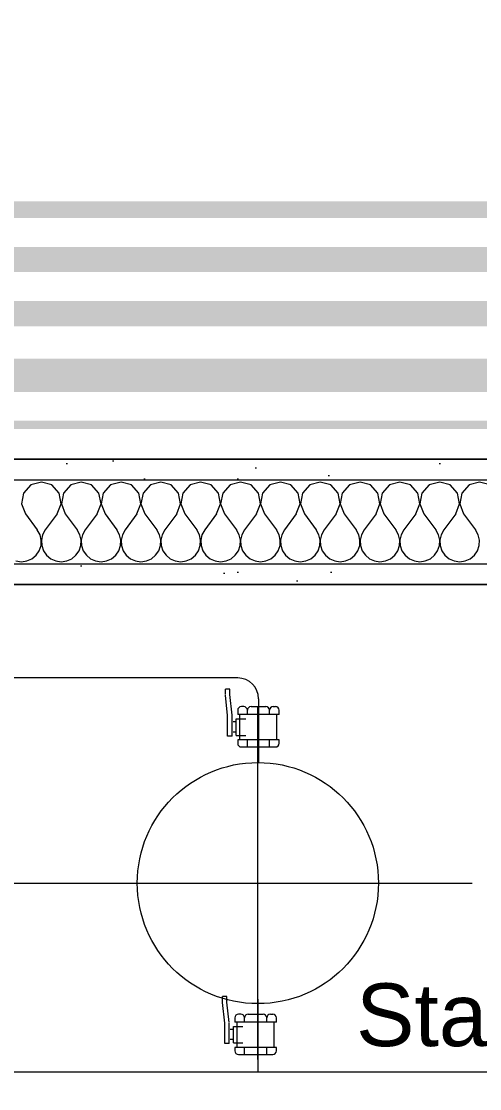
# Model space of a CAD drawing. Header units: millimetres. Extents: x 1322820 to 1391563, y 1051909 to 1098256.
# Drawn here: x 1352283 to 1352831, y 1082268 to 1083544 of the extents above; entities that cross this region are included whole.
import ezdxf

# ---------------------------------------------------------------- set-up
doc = ezdxf.new("R2010")
doc.units = ezdxf.units.MM
doc.header["$MEASUREMENT"] = 0
doc.linetypes.add('DUBLU_INTRERUPT', pattern=[1.093612, 0.529167, -0.211667, 0.141111, -0.211667])
doc.linetypes.add('R (2)', pattern=[10414, 5080, -2540, 254, -2540])
doc.layers.get('0').update_dxf_attribs({"true_color": 0x787878})
doc.layers.add('Circuite', color=7, linetype='Continuous', lineweight=25)
doc.layers.add('SANITARE_Pen_No__1', color=7, linetype='Continuous', lineweight=13)
for name, color, linetype in [('circuite iluminat vitali', 1, 'Continuous'), ('circuite prize normal', 7, 'Continuous'), ('circuite prize vitali', 1, 'Continuous')]:
    doc.layers.add(name, color=color, linetype=linetype)
for name, color, linetype, lineweight, true_color in [('instalatii - echipamente_Pen_No__1', 7, 'Continuous', 13, 0x787878), ('New_ARCHICAD Doors_Pen_No__1', 7, 'Continuous', 13, 0x787878), ('New_ARCHICAD Doors_Pen_No__21', 7, 'Continuous', 20, 0x787878), ('New_arhitectura - pereti de compartimentare_Pen_No__1', 7, 'Continuous', 13, 0x787878), ('New_arhitectura - pereti de compartimentare_Pen_No__21', 7, 'Continuous', 20, 0x787878), ('New_arhitectura - suprafete DTAC_Pen_No__14', 7, 'Continuous', 18, 0x787878)]:
    doc.layers.add(name, color=color, linetype=linetype, lineweight=lineweight, true_color=true_color)
for name, color, linetype, true_color in [('New_ARCHICAD Doors', 7, 'Continuous', 0x787878), ('New_arhitectura - pereti de compartimentare', 7, 'Continuous', 0x787878), ('New_rezistenta - pereti de rezistenta', 7, 'Continuous', 0x787878)]:
    doc.layers.add(name, color=color, linetype=linetype, true_color=true_color)
doc.styles.add('GENERATED_STYLE_1', font='arialbd.ttf')
doc.linetypes.add('1_2_ - 1_100  (2)', pattern='A,0,[1,A.39 PLAN MOBILARE - PLAN TERASA1.Shx,S=5.555556,R=0,X=0,Y=0],-700,0', length=700)
doc.linetypes.add('3_4_ - 1_100   (2)', pattern='A,0,[7,A.39 PLAN MOBILARE - PLAN TERASA1.Shx,S=5.555556,R=0,X=0,Y=0],-700,0', length=700)
pattern_1 = [(45, (1356235.236, 1079117.57), (-55.6847, 55.6847), [0, -52.5, 0, -78.75]), (110, (1356410.236, 1079117.57), (74.0008, 26.9341), [0, -38.5, 0, -66.5])]

# ---------------------------------------------------------------- blocks, each defined once
blk = doc.blocks.new('*X10', base_point=(1356235.2, 1078942.6))
at = {"layer": 'New_arhitectura - pereti de compartimentare_Pen_No__1', "color": 7, "linetype": 'Continuous', "lineweight": 13}
for p, q in [((1352306.7, 1082993.2), (1352294.1, 1082989.7)), ((1352319.2, 1082989.7), (1352306.7, 1082993.2)), ((1352354.3, 1082993.2), (1352341.8, 1082989.7)), ((1352366.8, 1082989.7), (1352354.3, 1082993.2)), ((1352401.9, 1082993.2), (1352389.4, 1082989.7)), ((1352414.4, 1082989.7), (1352401.9, 1082993.2)), ((1352449.5, 1082993.2), (1352437, 1082989.7)), ((1352462, 1082989.7), (1352449.5, 1082993.2)), ((1352497.1, 1082993.2), (1352484.6, 1082989.7)), ((1352509.7, 1082989.7), (1352497.1, 1082993.2)), ((1352544.8, 1082993.2), (1352532.2, 1082989.7)), ((1352557.3, 1082989.7), (1352544.8, 1082993.2)), ((1352592.4, 1082993.2), (1352579.9, 1082989.7)), ((1352604.9, 1082989.7), (1352592.4, 1082993.2)), ((1352640, 1082993.2), (1352627.5, 1082989.7)), ((1352652.5, 1082989.7), (1352640, 1082993.2)), ((1352687.6, 1082993.2), (1352675.1, 1082989.7)), ((1352700.1, 1082989.7), (1352687.6, 1082993.2)), ((1352735.2, 1082993.2), (1352722.7, 1082989.7)), ((1352747.8, 1082989.7), (1352735.2, 1082993.2)), ((1352782.9, 1082993.2), (1352770.3, 1082989.7)), ((1352795.4, 1082989.7), (1352782.9, 1082993.2)), ((1352830.5, 1082993.2), (1352818, 1082989.7)), ((1352843, 1082989.7), (1352830.5, 1082993.2)), ((1352294.1, 1082989.7), (1352285.4, 1082980.1)), ((1352328, 1082980.1), (1352319.2, 1082989.7)), ((1352341.8, 1082989.7), (1352333, 1082980.1)), ((1352375.6, 1082980.1), (1352366.8, 1082989.7)), ((1352389.4, 1082989.7), (1352380.6, 1082980.1)), ((1352423.2, 1082980.1), (1352414.4, 1082989.7)), ((1352437, 1082989.7), (1352428.2, 1082980.1)), ((1352470.8, 1082980.1), (1352462, 1082989.7)), ((1352484.6, 1082989.7), (1352475.8, 1082980.1)), ((1352518.4, 1082980.1), (1352509.7, 1082989.7)), ((1352532.2, 1082989.7), (1352523.5, 1082980.1)), ((1352566.1, 1082980.1), (1352557.3, 1082989.7)), ((1352579.9, 1082989.7), (1352571.1, 1082980.1)), ((1352613.7, 1082980.1), (1352604.9, 1082989.7)), ((1352627.5, 1082989.7), (1352618.7, 1082980.1)), ((1352661.3, 1082980.1), (1352652.5, 1082989.7)), ((1352675.1, 1082989.7), (1352666.3, 1082980.1)), ((1352708.9, 1082980.1), (1352700.1, 1082989.7)), ((1352722.7, 1082989.7), (1352713.9, 1082980.1)), ((1352756.5, 1082980.1), (1352747.8, 1082989.7)), ((1352770.3, 1082989.7), (1352761.6, 1082980.1)), ((1352804.2, 1082980.1), (1352795.4, 1082989.7)), ((1352818, 1082989.7), (1352809.2, 1082980.1)), ((1352285.4, 1082980.1), (1352283, 1082967.3)), ((1352330.4, 1082967.3), (1352328, 1082980.1)), ((1352333, 1082980.1), (1352330.6, 1082967.3)), ((1352378, 1082967.3), (1352375.6, 1082980.1)), ((1352380.6, 1082980.1), (1352378.2, 1082967.3)), ((1352425.6, 1082967.3), (1352423.2, 1082980.1)), ((1352428.2, 1082980.1), (1352425.8, 1082967.3)), ((1352473.2, 1082967.3), (1352470.8, 1082980.1)), ((1352475.8, 1082980.1), (1352473.4, 1082967.3)), ((1352520.9, 1082967.3), (1352518.4, 1082980.1)), ((1352523.5, 1082980.1), (1352521, 1082967.3)), ((1352568.5, 1082967.3), (1352566.1, 1082980.1)), ((1352571.1, 1082980.1), (1352568.7, 1082967.3)), ((1352616.1, 1082967.3), (1352613.7, 1082980.1)), ((1352618.7, 1082980.1), (1352616.3, 1082967.3)), ((1352663.7, 1082967.3), (1352661.3, 1082980.1)), ((1352666.3, 1082980.1), (1352663.9, 1082967.3)), ((1352711.3, 1082967.3), (1352708.9, 1082980.1)), ((1352713.9, 1082980.1), (1352711.5, 1082967.3)), ((1352758.9, 1082967.3), (1352756.5, 1082980.1)), ((1352761.6, 1082980.1), (1352759.1, 1082967.3)), ((1352806.6, 1082967.3), (1352804.2, 1082980.1)), ((1352809.2, 1082980.1), (1352806.8, 1082967.3)), ((1352283, 1082967.3), (1352287.6, 1082955.1)), ((1352287.6, 1082955.1), (1352301.9, 1082936.1)), ((1352325.7, 1082955.1), (1352311.4, 1082936.1)), ((1352325.7, 1082955.1), (1352330.4, 1082967.3)), ((1352330.6, 1082967.3), (1352335.2, 1082955.1)), ((1352335.2, 1082955.1), (1352349.5, 1082936.1)), ((1352373.3, 1082955.1), (1352359, 1082936.1)), ((1352373.3, 1082955.1), (1352378, 1082967.3)), ((1352378.2, 1082967.3), (1352382.9, 1082955.1)), ((1352382.9, 1082955.1), (1352397.1, 1082936.1)), ((1352421, 1082955.1), (1352406.7, 1082936.1)), ((1352421, 1082955.1), (1352425.6, 1082967.3)), ((1352425.8, 1082967.3), (1352430.5, 1082955.1)), ((1352430.5, 1082955.1), (1352444.8, 1082936.1)), ((1352468.6, 1082955.1), (1352454.3, 1082936.1)), ((1352468.6, 1082955.1), (1352473.2, 1082967.3)), ((1352473.4, 1082967.3), (1352478.1, 1082955.1)), ((1352478.1, 1082955.1), (1352492.4, 1082936.1)), ((1352516.2, 1082955.1), (1352501.9, 1082936.1)), ((1352516.2, 1082955.1), (1352520.9, 1082967.3)), ((1352521, 1082967.3), (1352525.7, 1082955.1)), ((1352525.7, 1082955.1), (1352540, 1082936.1)), ((1352563.8, 1082955.1), (1352549.5, 1082936.1)), ((1352563.8, 1082955.1), (1352568.5, 1082967.3)), ((1352568.7, 1082967.3), (1352573.3, 1082955.1)), ((1352573.3, 1082955.1), (1352587.6, 1082936.1)), ((1352611.4, 1082955.1), (1352597.1, 1082936.1)), ((1352611.4, 1082955.1), (1352616.1, 1082967.3)), ((1352616.3, 1082967.3), (1352621, 1082955.1)), ((1352621, 1082955.1), (1352635.2, 1082936.1)), ((1352659, 1082955.1), (1352644.8, 1082936.1)), ((1352659, 1082955.1), (1352663.7, 1082967.3)), ((1352663.9, 1082967.3), (1352668.6, 1082955.1)), ((1352668.6, 1082955.1), (1352682.9, 1082936.1)), ((1352706.7, 1082955.1), (1352692.4, 1082936.1)), ((1352706.7, 1082955.1), (1352711.3, 1082967.3)), ((1352711.5, 1082967.3), (1352716.2, 1082955.1)), ((1352716.2, 1082955.1), (1352730.5, 1082936.1)), ((1352754.3, 1082955.1), (1352740, 1082936.1)), ((1352754.3, 1082955.1), (1352758.9, 1082967.3)), ((1352759.1, 1082967.3), (1352763.8, 1082955.1)), ((1352763.8, 1082955.1), (1352778.1, 1082936.1)), ((1352801.9, 1082955.1), (1352787.6, 1082936.1)), ((1352801.9, 1082955.1), (1352806.6, 1082967.3)), ((1352806.8, 1082967.3), (1352811.4, 1082955.1)), ((1352811.4, 1082955.1), (1352825.7, 1082936.1)), ((1352305.1, 1082930.3), (1352301.9, 1082936.1)), ((1352306.6, 1082923.9), (1352305.1, 1082930.3)), ((1352308.2, 1082930.3), (1352306.8, 1082923.9)), ((1352311.4, 1082936.1), (1352308.2, 1082930.3)), ((1352352.7, 1082930.3), (1352349.5, 1082936.1)), ((1352354.2, 1082923.9), (1352352.7, 1082930.3)), ((1352355.9, 1082930.3), (1352354.4, 1082923.9)), ((1352359, 1082936.1), (1352355.9, 1082930.3)), ((1352400.3, 1082930.3), (1352397.1, 1082936.1)), ((1352401.8, 1082923.9), (1352400.3, 1082930.3)), ((1352403.5, 1082930.3), (1352402, 1082923.9)), ((1352406.7, 1082936.1), (1352403.5, 1082930.3)), ((1352447.9, 1082930.3), (1352444.8, 1082936.1)), ((1352449.4, 1082923.9), (1352447.9, 1082930.3)), ((1352451.1, 1082930.3), (1352449.6, 1082923.9)), ((1352454.3, 1082936.1), (1352451.1, 1082930.3)), ((1352495.6, 1082930.3), (1352492.4, 1082936.1)), ((1352497, 1082923.9), (1352495.6, 1082930.3)), ((1352498.7, 1082930.3), (1352497.2, 1082923.9)), ((1352501.9, 1082936.1), (1352498.7, 1082930.3)), ((1352543.2, 1082930.3), (1352540, 1082936.1)), ((1352544.7, 1082923.9), (1352543.2, 1082930.3)), ((1352546.3, 1082930.3), (1352544.9, 1082923.9)), ((1352549.5, 1082936.1), (1352546.3, 1082930.3)), ((1352590.8, 1082930.3), (1352587.6, 1082936.1)), ((1352592.3, 1082923.9), (1352590.8, 1082930.3)), ((1352594, 1082930.3), (1352592.5, 1082923.9)), ((1352597.1, 1082936.1), (1352594, 1082930.3)), ((1352638.4, 1082930.3), (1352635.2, 1082936.1)), ((1352639.9, 1082923.9), (1352638.4, 1082930.3)), ((1352641.6, 1082930.3), (1352640.1, 1082923.9)), ((1352644.8, 1082936.1), (1352641.6, 1082930.3)), ((1352686, 1082930.3), (1352682.9, 1082936.1)), ((1352687.5, 1082923.9), (1352686, 1082930.3)), ((1352689.2, 1082930.3), (1352687.7, 1082923.9)), ((1352692.4, 1082936.1), (1352689.2, 1082930.3)), ((1352733.7, 1082930.3), (1352730.5, 1082936.1)), ((1352735.1, 1082923.9), (1352733.7, 1082930.3)), ((1352736.8, 1082930.3), (1352735.3, 1082923.9)), ((1352740, 1082936.1), (1352736.8, 1082930.3)), ((1352781.3, 1082930.3), (1352778.1, 1082936.1)), ((1352782.8, 1082923.9), (1352781.3, 1082930.3)), ((1352784.4, 1082930.3), (1352783, 1082923.9)), ((1352787.6, 1082936.1), (1352784.4, 1082930.3)), ((1352828.9, 1082930.3), (1352825.7, 1082936.1)), ((1352830.4, 1082923.9), (1352828.9, 1082930.3)), ((1352304.2, 1082911.1), (1352306.3, 1082917.4)), ((1352306.3, 1082917.4), (1352306.6, 1082923.9)), ((1352306.8, 1082923.9), (1352307.1, 1082917.4)), ((1352307.1, 1082917.4), (1352309.2, 1082911.1)), ((1352351.8, 1082911.1), (1352353.9, 1082917.4)), ((1352353.9, 1082917.4), (1352354.2, 1082923.9)), ((1352354.4, 1082923.9), (1352354.7, 1082917.4)), ((1352354.7, 1082917.4), (1352356.8, 1082911.1)), ((1352399.4, 1082911.1), (1352401.5, 1082917.4)), ((1352401.5, 1082917.4), (1352401.8, 1082923.9)), ((1352402, 1082923.9), (1352402.3, 1082917.4)), ((1352402.3, 1082917.4), (1352404.4, 1082911.1)), ((1352447, 1082911.1), (1352449.1, 1082917.4)), ((1352449.1, 1082917.4), (1352449.4, 1082923.9)), ((1352449.6, 1082923.9), (1352449.9, 1082917.4)), ((1352449.9, 1082917.4), (1352452, 1082911.1)), ((1352494.6, 1082911.1), (1352496.7, 1082917.4)), ((1352496.7, 1082917.4), (1352497, 1082923.9)), ((1352497.2, 1082923.9), (1352497.6, 1082917.4)), ((1352497.6, 1082917.4), (1352499.7, 1082911.1)), ((1352542.2, 1082911.1), (1352544.3, 1082917.4)), ((1352544.3, 1082917.4), (1352544.7, 1082923.9)), ((1352544.9, 1082923.9), (1352545.2, 1082917.4)), ((1352545.2, 1082917.4), (1352547.3, 1082911.1)), ((1352589.9, 1082911.1), (1352592, 1082917.4)), ((1352592, 1082917.4), (1352592.3, 1082923.9)), ((1352592.5, 1082923.9), (1352592.8, 1082917.4)), ((1352592.8, 1082917.4), (1352594.9, 1082911.1)), ((1352637.5, 1082911.1), (1352639.6, 1082917.4)), ((1352639.6, 1082917.4), (1352639.9, 1082923.9)), ((1352640.1, 1082923.9), (1352640.4, 1082917.4)), ((1352640.4, 1082917.4), (1352642.5, 1082911.1)), ((1352685.1, 1082911.1), (1352687.2, 1082917.4)), ((1352687.2, 1082917.4), (1352687.5, 1082923.9)), ((1352687.7, 1082923.9), (1352688, 1082917.4)), ((1352688, 1082917.4), (1352690.1, 1082911.1)), ((1352732.7, 1082911.1), (1352734.8, 1082917.4)), ((1352734.8, 1082917.4), (1352735.1, 1082923.9)), ((1352735.3, 1082923.9), (1352735.7, 1082917.4)), ((1352735.7, 1082917.4), (1352737.7, 1082911.1)), ((1352780.3, 1082911.1), (1352782.4, 1082917.4)), ((1352782.4, 1082917.4), (1352782.8, 1082923.9)), ((1352783, 1082923.9), (1352783.3, 1082917.4)), ((1352783.3, 1082917.4), (1352785.4, 1082911.1)), ((1352828, 1082911.1), (1352830.1, 1082917.4)), ((1352830.1, 1082917.4), (1352830.4, 1082923.9)), ((1352295.4, 1082901.5), (1352300.4, 1082905.7)), ((1352300.4, 1082905.7), (1352304.2, 1082911.1)), ((1352309.2, 1082911.1), (1352312.9, 1082905.7)), ((1352312.9, 1082905.7), (1352318, 1082901.5)), ((1352343, 1082901.5), (1352348, 1082905.7)), ((1352348, 1082905.7), (1352351.8, 1082911.1)), ((1352356.8, 1082911.1), (1352360.5, 1082905.7)), ((1352360.5, 1082905.7), (1352365.6, 1082901.5)), ((1352390.6, 1082901.5), (1352395.7, 1082905.7)), ((1352395.7, 1082905.7), (1352399.4, 1082911.1)), ((1352404.4, 1082911.1), (1352408.1, 1082905.7)), ((1352408.1, 1082905.7), (1352413.2, 1082901.5)), ((1352438.2, 1082901.5), (1352443.3, 1082905.7)), ((1352443.3, 1082905.7), (1352447, 1082911.1)), ((1352452, 1082911.1), (1352455.8, 1082905.7)), ((1352455.8, 1082905.7), (1352460.8, 1082901.5)), ((1352485.8, 1082901.5), (1352490.9, 1082905.7)), ((1352490.9, 1082905.7), (1352494.6, 1082911.1)), ((1352499.7, 1082911.1), (1352503.4, 1082905.7)), ((1352503.4, 1082905.7), (1352508.4, 1082901.5)), ((1352533.5, 1082901.5), (1352538.5, 1082905.7)), ((1352538.5, 1082905.7), (1352542.2, 1082911.1)), ((1352547.3, 1082911.1), (1352551, 1082905.7)), ((1352551, 1082905.7), (1352556.1, 1082901.5)), ((1352581.1, 1082901.5), (1352586.1, 1082905.7)), ((1352586.1, 1082905.7), (1352589.9, 1082911.1)), ((1352594.9, 1082911.1), (1352598.6, 1082905.7)), ((1352598.6, 1082905.7), (1352603.7, 1082901.5)), ((1352628.7, 1082901.5), (1352633.8, 1082905.7)), ((1352633.8, 1082905.7), (1352637.5, 1082911.1)), ((1352642.5, 1082911.1), (1352646.2, 1082905.7)), ((1352646.2, 1082905.7), (1352651.3, 1082901.5)), ((1352676.3, 1082901.5), (1352681.4, 1082905.7)), ((1352681.4, 1082905.7), (1352685.1, 1082911.1)), ((1352690.1, 1082911.1), (1352693.9, 1082905.7)), ((1352693.9, 1082905.7), (1352698.9, 1082901.5)), ((1352723.9, 1082901.5), (1352729, 1082905.7)), ((1352729, 1082905.7), (1352732.7, 1082911.1)), ((1352737.7, 1082911.1), (1352741.5, 1082905.7)), ((1352741.5, 1082905.7), (1352746.5, 1082901.5)), ((1352771.6, 1082901.5), (1352776.6, 1082905.7)), ((1352776.6, 1082905.7), (1352780.3, 1082911.1)), ((1352785.4, 1082911.1), (1352789.1, 1082905.7)), ((1352789.1, 1082905.7), (1352794.1, 1082901.5)), ((1352819.2, 1082901.5), (1352824.2, 1082905.7)), ((1352824.2, 1082905.7), (1352828, 1082911.1)), ((1352276.3, 1082898.9), (1352282.9, 1082898)), ((1352282.9, 1082898), (1352289.4, 1082898.9)), ((1352289.4, 1082898.9), (1352295.4, 1082901.5)), ((1352318, 1082901.5), (1352324, 1082898.9)), ((1352324, 1082898.9), (1352330.5, 1082898)), ((1352330.5, 1082898), (1352337, 1082898.9)), ((1352337, 1082898.9), (1352343, 1082901.5)), ((1352365.6, 1082901.5), (1352371.6, 1082898.9)), ((1352371.6, 1082898.9), (1352378.1, 1082898)), ((1352378.1, 1082898), (1352384.6, 1082898.9)), ((1352384.6, 1082898.9), (1352390.6, 1082901.5)), ((1352413.2, 1082901.5), (1352419.2, 1082898.9)), ((1352419.2, 1082898.9), (1352425.7, 1082898)), ((1352425.7, 1082898), (1352432.2, 1082898.9)), ((1352432.2, 1082898.9), (1352438.2, 1082901.5)), ((1352460.8, 1082901.5), (1352466.8, 1082898.9)), ((1352466.8, 1082898.9), (1352473.3, 1082898)), ((1352473.3, 1082898), (1352479.8, 1082898.9)), ((1352479.8, 1082898.9), (1352485.8, 1082901.5)), ((1352508.4, 1082901.5), (1352514.4, 1082898.9)), ((1352514.4, 1082898.9), (1352521, 1082898)), ((1352521, 1082898), (1352527.5, 1082898.9)), ((1352527.5, 1082898.9), (1352533.5, 1082901.5)), ((1352556.1, 1082901.5), (1352562.1, 1082898.9)), ((1352562.1, 1082898.9), (1352568.6, 1082898)), ((1352568.6, 1082898), (1352575.1, 1082898.9)), ((1352575.1, 1082898.9), (1352581.1, 1082901.5)), ((1352603.7, 1082901.5), (1352609.7, 1082898.9)), ((1352609.7, 1082898.9), (1352616.2, 1082898)), ((1352616.2, 1082898), (1352622.7, 1082898.9)), ((1352622.7, 1082898.9), (1352628.7, 1082901.5)), ((1352651.3, 1082901.5), (1352657.3, 1082898.9)), ((1352657.3, 1082898.9), (1352663.8, 1082898)), ((1352663.8, 1082898), (1352670.3, 1082898.9)), ((1352670.3, 1082898.9), (1352676.3, 1082901.5)), ((1352698.9, 1082901.5), (1352704.9, 1082898.9)), ((1352704.9, 1082898.9), (1352711.4, 1082898)), ((1352711.4, 1082898), (1352717.9, 1082898.9)), ((1352717.9, 1082898.9), (1352723.9, 1082901.5)), ((1352746.5, 1082901.5), (1352752.5, 1082898.9)), ((1352752.5, 1082898.9), (1352759, 1082898)), ((1352759, 1082898), (1352765.6, 1082898.9)), ((1352765.6, 1082898.9), (1352771.6, 1082901.5)), ((1352794.1, 1082901.5), (1352800.2, 1082898.9)), ((1352800.2, 1082898.9), (1352806.7, 1082898)), ((1352806.7, 1082898), (1352813.2, 1082898.9)), ((1352813.2, 1082898.9), (1352819.2, 1082901.5))]:
    blk.add_line(p, q, dxfattribs=at)
blk = doc.blocks.new('Wall_7_1', base_point=(1351678.5, 1083020.6))
at = {"layer": 'New_arhitectura - pereti de compartimentare', "linetype": 'Continuous', "lineweight": 0, "true_color": 0x000000}
h = blk.add_hatch(dxfattribs=at)
h.set_pattern_fill('RENDER__1__0001', color=18, style=0, pattern_type=2)
h.set_pattern_definition(pattern_1)
h.paths.add_polyline_path([(1351678.5, 1083020.6), (1351678.5, 1082995.6), (1354928.5, 1082995.6), (1354928.5, 1083020.6)])
h = blk.add_hatch(dxfattribs=at)
h.set_pattern_fill('RENDER__1__0001', color=18, style=0, pattern_type=2)
h.set_pattern_definition(pattern_1)
h.paths.add_polyline_path([(1354928.5, 1082895.6), (1351678.5, 1082895.6), (1351678.5, 1082870.6), (1354928.5, 1082870.6)])
at = {"layer": 'New_arhitectura - pereti de compartimentare_Pen_No__21', "color": 7, "linetype": 'Continuous', "lineweight": 20}
for p, q in [((1354928.5, 1082995.6), (1351678.5, 1082995.6)), ((1351678.5, 1082895.6), (1354928.5, 1082895.6))]:
    blk.add_line(p, q, dxfattribs=at)
at = {"layer": 'New_arhitectura - pereti de compartimentare_Pen_No__21', "color": 7, "linetype": 'Continuous', "lineweight": 20, "flags": 128}
for points in [[(1354928.5, 1083020.6), (1351678.5, 1083020.6)], [(1351678.5, 1082870.6), (1354928.5, 1082870.6)]]:
    blk.add_lwpolyline(points, dxfattribs=at)
at = {"layer": 'New_arhitectura - pereti de compartimentare', "color": 2, "lineweight": 13}
blk.add_blockref('*X10', (1356235.2, 1078942.6), dxfattribs=at)
blk = doc.blocks.new('Double Door 23_4')
at = {"layer": 'New_ARCHICAD Doors_Pen_No__1', "color": 7, "linetype": 'Continuous', "lineweight": 13}
for centre, radius, start, end in [((572, 0), 900, 90, 180), ((-572, 0), 244, 0, 90)]:
    blk.add_arc(centre, radius, start, end, dxfattribs=at)
at = {"layer": 'New_ARCHICAD Doors_Pen_No__21', "color": 7, "linetype": 'Continuous', "lineweight": 20}
for p, q in [((532, 0), (532, 900)), ((532, 900), (572, 900)), ((572, 900), (572, 0)), ((-572, 244), (-572, 0)), ((-532, 244), (-572, 244)), ((-532, 0), (-532, 244)), ((-587, 154), (-637, 154)), ((-637, 154), (-637, 135)), ((-587, 135), (-587, 154)), ((637, 154), (587, 154)), ((587, 154), (587, 135)), ((637, 135), (637, 154)), ((-637, 135), (-587, 135)), ((-600, 135), (-637, 135)), ((-600, 135), (-637, 135)), ((-575, 135), (-600, 135)), ((-600, 135), (-600, 0)), ((-600, 0), (-600, 135)), ((-600, 0), (-600, 135)), ((-575, 0), (-575, 135)), ((600, 135), (575, 135)), ((575, 135), (575, 0)), ((587, 135), (637, 135)), ((600, 0), (600, 135)), ((600, 0), (600, 135)), ((600, 0), (600, 135)), ((600, 135), (637, 135)), ((600, 135), (637, 135)), ((-600, 0), (-575, 0)), ((-572, 0), (-600, 0)), ((-600, 0), (-600, -115)), ((-600, -115), (-600, 0)), ((-600, -115), (-600, 0)), ((-572, -40), (-572, 0)), ((-572, 0), (-532, 0)), ((572, 0), (532, 0)), ((600, 0), (572, 0)), ((572, 0), (572, -40)), ((575, 0), (600, 0)), ((600, -115), (600, 0)), ((600, -115), (600, 0)), ((600, -115), (600, 0)), ((-560, -40), (-572, -40)), ((-560, -115), (-560, -40)), ((572, -40), (560, -40)), ((560, -40), (560, -115)), ((-587, -115), (-637, -115)), ((-637, -115), (-637, -134)), ((-600, -115), (-637, -115)), ((-600, -115), (-637, -115)), ((-600, -115), (-560, -115)), ((-587, -134), (-587, -115)), ((560, -115), (600, -115)), ((637, -115), (587, -115)), ((587, -115), (587, -134)), ((600, -115), (637, -115)), ((600, -115), (637, -115)), ((637, -134), (637, -115)), ((-637, -134), (-587, -134)), ((587, -134), (637, -134))]:
    blk.add_line(p, q, dxfattribs=at)
blk = doc.blocks.new('Wall_17_1', base_point=(1351428.5, 1078980.6))
at = {"layer": 'New_ARCHICAD Doors', "color": 7, "linetype": 'Continuous', "lineweight": 13, "xscale": -1, "zscale": 1000, "rotation": 270}
blk.add_blockref('Double Door 23_4', (1351543.5, 1084120.6), dxfattribs=at)
blk = doc.blocks.new('terasa')
at = {"layer": 'instalatii - echipamente_Pen_No__1', "linetype": '1_2_ - 1_100  (2)', "lineweight": 13}
for p, q in [((1352541.341, 1082759.113), (1352126.978, 1082759.113)), ((1352566.341, 1082734.113), (1352566.341, 1082657.959)), ((1352565.485, 1082375.357), (1352565.485, 1082288.5)), ((1352147.68, 1082288.5), (1352569.008, 1082288.5))]:
    blk.add_line(p, q, dxfattribs=at)
at = {"layer": 'instalatii - echipamente_Pen_No__1', "linetype": 'Continuous', "lineweight": 13}
for p, q in [((1352526.619, 1082739.158), (1352526.619, 1082745.755)), ((1352531.97, 1082745.755), (1352526.619, 1082745.755)), ((1352529.364, 1082714.15), (1352526.651, 1082738.567)), ((1352531.97, 1082739.158), (1352531.97, 1082745.755)), ((1352534.683, 1082714.741), (1352531.97, 1082739.158)), ((1352529.364, 1082689.583), (1352529.364, 1082714.15)), ((1352534.716, 1082689.583), (1352534.716, 1082714.15)), ((1352541.332, 1082720.427), (1352541.332, 1082715.364)), ((1352590.951, 1082715.364), (1352541.332, 1082715.364)), ((1352543.972, 1082684.87), (1352543.972, 1082715.244)), ((1352543.972, 1082684.87), (1352543.972, 1082715.244)), ((1352548.509, 1082724.815), (1352545.719, 1082724.815)), ((1352552.897, 1082715.434), (1352552.897, 1082720.427)), ((1352557.285, 1082724.815), (1352575.069, 1082724.815)), ((1352579.457, 1082715.434), (1352579.457, 1082720.427)), ((1352583.845, 1082724.815), (1352586.564, 1082724.815)), ((1352588.311, 1082684.87), (1352588.311, 1082715.244)), ((1352590.951, 1082715.364), (1352590.951, 1082720.427)), ((1352538.685, 1082706.629), (1352535.76, 1082706.629)), ((1352539.729, 1082710.139), (1352550.927, 1082710.139)), ((1352539.729, 1082690.455), (1352539.729, 1082710.139)), ((1352534.716, 1082689.583), (1352529.364, 1082689.583)), ((1352538.685, 1082694.429), (1352535.76, 1082694.429)), ((1352539.729, 1082690.455), (1352550.927, 1082690.455)), ((1352541.332, 1082685.025), (1352541.332, 1082680.936)), ((1352590.951, 1082685.025), (1352541.332, 1082685.025)), ((1352545.719, 1082676.548), (1352586.564, 1082676.548)), ((1352552.897, 1082676.548), (1352552.897, 1082685.025)), ((1352579.457, 1082676.548), (1352579.457, 1082685.025)), ((1352579.457, 1082676.548), (1352579.457, 1082685.025)), ((1352590.951, 1082680.936), (1352590.951, 1082684.99)), ((1352523.215, 1082371.595), (1352523.215, 1082378.193)), ((1352528.566, 1082378.193), (1352523.215, 1082378.193)), ((1352525.96, 1082346.587), (1352523.248, 1082371.004)), ((1352528.566, 1082371.595), (1352528.566, 1082378.193)), ((1352531.279, 1082347.178), (1352528.566, 1082371.595)), ((1352545.105, 1082357.252), (1352542.316, 1082357.252)), ((1352553.881, 1082357.252), (1352571.666, 1082357.252)), ((1352580.441, 1082357.252), (1352583.16, 1082357.252)), ((1352525.96, 1082322.02), (1352525.96, 1082346.587)), ((1352531.312, 1082322.02), (1352531.312, 1082346.587)), ((1352537.928, 1082352.864), (1352537.928, 1082347.801)), ((1352587.548, 1082347.801), (1352537.928, 1082347.801)), ((1352540.568, 1082317.307), (1352540.568, 1082347.681)), ((1352540.568, 1082317.307), (1352540.568, 1082347.681)), ((1352549.493, 1082347.872), (1352549.493, 1082352.864)), ((1352576.054, 1082347.872), (1352576.054, 1082352.864)), ((1352584.907, 1082317.307), (1352584.907, 1082347.681)), ((1352587.548, 1082347.801), (1352587.548, 1082352.864)), ((1352535.281, 1082339.067), (1352532.356, 1082339.067)), ((1352536.326, 1082342.576), (1352547.523, 1082342.576)), ((1352536.326, 1082322.893), (1352536.326, 1082342.576)), ((1352531.312, 1082322.02), (1352525.96, 1082322.02)), ((1352535.281, 1082326.867), (1352532.356, 1082326.867)), ((1352536.326, 1082322.893), (1352547.523, 1082322.893)), ((1352537.928, 1082317.462), (1352537.928, 1082313.373)), ((1352587.548, 1082317.462), (1352537.928, 1082317.462)), ((1352549.493, 1082308.985), (1352549.493, 1082317.462)), ((1352576.054, 1082308.985), (1352576.054, 1082317.462)), ((1352576.054, 1082308.985), (1352576.054, 1082317.462)), ((1352587.548, 1082313.373), (1352587.548, 1082317.428)), ((1352542.316, 1082308.985), (1352583.16, 1082308.985))]:
    blk.add_line(p, q, dxfattribs=at)
at = {"layer": 'instalatii - echipamente_Pen_No__1', "linetype": 'R (2)', "lineweight": 13}
for p, q in [((1352565.485, 1082302.94), (1352565.485, 1082724.815)), ((1352565.485, 1082302.94), (1352565.485, 1082724.815)), ((1351911.742, 1082513.877), (1352378.892, 1082513.877)), ((1351911.742, 1082513.877), (1352378.892, 1082513.877)), ((1352354.547, 1082513.877), (1352821.697, 1082513.877)), ((1352354.547, 1082513.877), (1352821.697, 1082513.877))]:
    blk.add_line(p, q, dxfattribs=at)
at = {"layer": 'instalatii - echipamente_Pen_No__1', "linetype": '3_4_ - 1_100   (2)', "lineweight": 13}
blk.add_line((1352542.002, 1082288.5), (1352874.784, 1082288.5), dxfattribs=at)
at = {"layer": 'instalatii - echipamente_Pen_No__1', "linetype": 'Continuous', "lineweight": 13}
blk.add_circle((1352565.485, 1082513.877), 144.082, dxfattribs=at)
blk.add_circle((1352565.485, 1082513.877), 144.082, dxfattribs=at)
at = {"layer": 'instalatii - echipamente_Pen_No__1', "linetype": '1_2_ - 1_100  (2)', "lineweight": 13}
blk.add_arc((1352541.341, 1082734.113), 25, 0, 90, dxfattribs=at)
at = {"layer": 'instalatii - echipamente_Pen_No__1', "linetype": 'Continuous', "lineweight": 13}
for centre, start, end in [((1352545.719, 1082720.427), 90, 180), ((1352548.509, 1082720.427), 0, 90), ((1352557.285, 1082720.427), 90, 180), ((1352575.069, 1082720.427), 0, 90), ((1352583.845, 1082720.427), 90, 180), ((1352586.564, 1082720.427), 0, 90), ((1352545.719, 1082680.936), 180, 270), ((1352586.564, 1082680.936), 270, 0), ((1352542.316, 1082352.864), 90, 180), ((1352545.105, 1082352.864), 0, 90), ((1352553.881, 1082352.864), 90, 180), ((1352571.666, 1082352.864), 0, 90), ((1352580.441, 1082352.864), 90, 180), ((1352583.16, 1082352.864), 0, 90), ((1352542.316, 1082313.373), 180, 270), ((1352583.16, 1082313.373), 270, 0)]:
    blk.add_arc(centre, 4.388, start, end, dxfattribs=at)
at = {"layer": 'New_arhitectura - suprafete DTAC_Pen_No__14', "linetype": 'Continuous', "lineweight": 18, "flags": 128}
for points in [[(1356828.539, 1083020.6), (1356828.539, 1084820.6), (1351678.502, 1084820.6), (1351678.502, 1083020.6)], [(1351678.502, 1082870.6), (1351678.502, 1079320.65), (1356178.539, 1079320.65), (1356178.539, 1079770.6), (1356828.539, 1079770.6), (1356828.539, 1082870.6)]]:
    blk.add_lwpolyline(points, close=True, dxfattribs=at)
at = {"layer": 'New_arhitectura - pereti de compartimentare', "lineweight": 13}
blk.add_blockref('Wall_7_1', (1351678.502, 1083020.6), dxfattribs=at)
at = {"layer": 'New_rezistenta - pereti de rezistenta', "lineweight": 20}
blk.add_blockref('Wall_17_1', (1351428.502, 1078980.6), dxfattribs=at)

msp = doc.modelspace()

# ---------------------------------------------------------------- block references
msp.add_blockref('terasa', (0, 0))

# ---------------------------------------------------------------- next in the draw order: linework, layer by layer
at = {"layer": 'Circuite', "linetype": 'DUBLU_INTRERUPT', "lineweight": 20, "ltscale": 1000, "const_width": 10}
msp.add_lwpolyline([(1351361.9, 1085092.2), (1351361.9, 1083515.4), (1351716.9, 1083515.4), (1351716.9, 1083515.4), (1351716.9, 1083061.6), (1361547.4, 1083061.6), (1361547.4, 1081067.4), (1361547.4, 1081067.4), (1361547.4, 1081067.4), (1361547.4, 1081067.4)], dxfattribs=at)
at = {"layer": 'circuite iluminat vitali', "lineweight": 20, "const_width": 20}
msp.add_lwpolyline([(1361496.6, 1081063.9), (1361496.6, 1081063.9), (1361496.6, 1081063.9), (1361496.6, 1081063.9), (1361496.6, 1083318.6), (1361496.6, 1083318.6), (1351919.7, 1083318.6), (1351919.7, 1084794.9), (1350968.9, 1084794.9)], dxfattribs=at)
at = {"layer": 'circuite prize normal', "lineweight": 20, "const_width": 40}
msp.add_lwpolyline([(1357291.6, 1079815.5), (1357291.6, 1083120.8), (1351783.2, 1083120.8), (1351783.2, 1083584.7), (1351455.9, 1083584.7), (1351455.9, 1085257.9), (1351375.8, 1085257.9)], dxfattribs=at)
at = {"layer": 'circuite prize vitali', "lineweight": 20, "const_width": 30}
for points in [[(1351861, 1086778.9), (1351861, 1086778.9), (1351861, 1083259.2), (1361431.7, 1083259.2), (1361431.7, 1081065.9), (1361431.7, 1081065.9), (1361431.7, 1081065.9), (1361431.7, 1081065.9)], [(1348977.8, 1083194.5), (1348977.8, 1083194.5), (1361359.1, 1083194.5), (1361359.1, 1081063.5), (1361359.1, 1081063.5), (1361359.1, 1081063.5), (1361359.1, 1081063.5)]]:
    msp.add_lwpolyline(points, dxfattribs=at)

# ---------------------------------------------------------------- next in the draw order: texts
at = {"layer": 'SANITARE_Pen_No__1', "color": 7, "linetype": 'Continuous', "lineweight": 13, "insert": (1353818.4, 1082394), "char_height": 75, "attachment_point": 3, "style": 'GENERATED_STYLE_1'}
msp.add_mtext('\\A1;{\\fArial|b0|i0|c0|p34;Staţie dedurizare 250 l/h}', dxfattribs=at)

doc.saveas('drawing.dxf')
